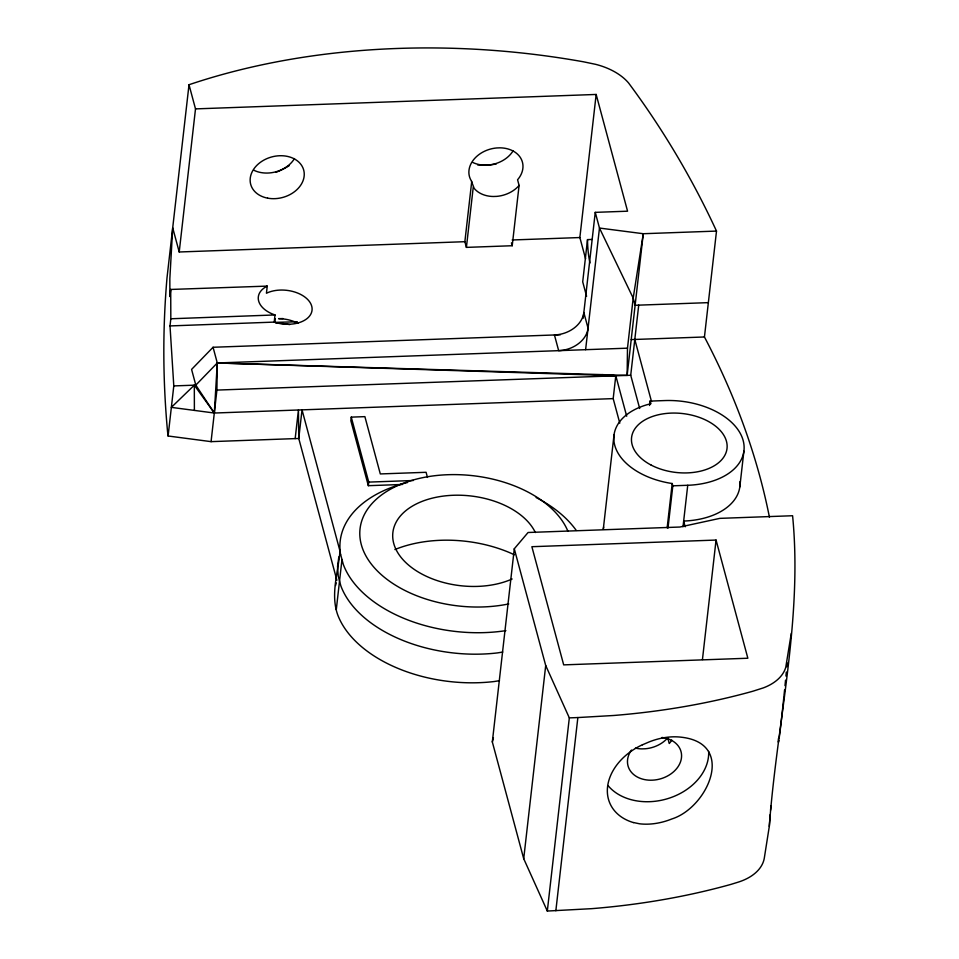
<?xml version="1.0" encoding="UTF-8"?>
<svg xmlns="http://www.w3.org/2000/svg" width="959" height="959" viewBox="0 0 959 959"><rect width="100%" height="100%" fill="white"/><g stroke="black" fill="none" stroke-linecap="round" stroke-linejoin="round"><path stroke-width="1.44" d="M716.505 231.083C692.398 178.842 662.873 129.105 628.541 82.93A55.922 34.5 6.5 0 0 595.635 64.337L583.528 61.808A549.939 339.294 6.5 0 0 189.007 84.728L166.998 277.906A2230.706 1376.285 6.5 0 0 167.537 431.454L168.101 435.997L211.064 441.643L216.914 390.085L627.138 375.389L627.486 348.177L633.192 298.093L643.273 233.72L716.505 231.083L704.445 336.981C734.294 393.681 756.975 454.374 769.454 517.297M216.914 390.085L217.285 362.97L213.066 347.266L560.428 334.751M619.79 423.147L613.185 398.62L214.325 413.029L194.317 385.17L171.349 407.371L214.325 413.029L217.285 362.97L627.486 348.177M769.298 826.43C776.838 723.134 802.803 619.754 792.59 515.738L719.861 518.363L679.919 527.03L528.073 532.497L514.288 548.776L492.327 741.954L523.71 858.701L547.313 911.05L591.715 908.664A550.01 339.342 6.5 0 0 730.89 884.402L737.807 882.268A55.958 34.524 6.5 0 0 764.347 857.849L769.298 826.43L770.221 814.647M770.568 810.223L770.904 805.8M786.812 666.805L787.171 662.957M785.936 676.059L786.32 672.043M785.541 680.183L784.989 685.697M784.018 695.359L784.582 689.857M783.875 696.737L783.179 703.474A53.788 0.923 -84.3 0 1 779.571 735.121L779.164 738.142M168.101 435.997L173.795 385.914L170.007 325.928L274.202 322.104L275.017 314.948A27.451 16.938 6.5 0 1 267.261 286.106L170.714 289.45L169.899 296.607L169.839 278.781L172.704 227.822L179.213 251.989L464.863 241.692L466.398 247.386L512.214 245.732L519.095 185.411L517.56 179.717L518.363 178.806A27.451 20.99 -15.1 0 0 500.059 147.83L496.678 147.962A27.451 20.99 -15.1 0 0 471.133 180.508L474.214 188.42A27.451 20.99 -15.1 0 0 493.322 196.499L496.714 196.379A27.451 20.99 -15.1 0 0 517.824 186.849L519.095 185.411M170.007 325.928L170.822 318.772L170.714 289.45M179.213 251.989L195.504 108.894L189.007 84.728M267.249 286.106L266.434 293.25A27.451 16.938 6.5 0 1 302.157 295.252A27.451 16.938 6.5 0 1 308.175 317.585A27.451 16.938 6.5 0 1 274.202 322.104M275.221 318.784L274.813 322.368L297.386 321.792M295.168 438.611L298.429 409.996L298.764 438.479L336.885 580.279M427.462 477.414L426.084 472.296L380.303 473.938L364.888 416.638L351.258 417.129L350.85 420.713L368.34 485.686L402.504 484.463M499.483 680.674L494.257 681.525A124.43 76.768 6.5 0 1 337.58 614.491C330.591 594.496 337.844 573.182 339.822 552.959M336.285 609.624L341.979 559.541M368.34 485.686L368.747 482.101L351.258 417.129M464.863 241.692L471.744 181.371M466.398 247.386L473.267 187.065M585.589 258.822L579.859 237.544L596.162 94.45L195.504 108.894M592.015 239.45L587.519 239.606L582.712 281.85L586.596 296.307M583.192 318.244L595.251 212.359L627.57 211.196L596.162 94.45M523.71 858.701L545.707 665.522L514.288 548.776M585.613 349.687L599.471 228.05L595.251 212.359M547.313 911.05L569.322 717.871L545.707 665.522M613.185 398.62L615.798 375.724L601.964 374.621M555.848 910.738L577.857 717.56L613.712 715.486A550.01 339.342 6.5 0 0 752.887 691.223L763.4 687.867A55.958 34.524 6.5 0 0 785.769 667.284L791.295 633.252M614.048 434.715L603.295 529.152A66.962 41.321 6.5 0 1 603.679 527.078M173.795 385.914L195.804 385.122L217.285 362.97L627.138 375.389L643.273 233.72L599.471 228.05L633.192 298.093L635.122 305.274L708.353 302.636M639.677 408.486L630.722 375.233L638.718 305.13M649.519 405.489L650.022 401.102L664.947 400.562A68.065 41.992 6.5 0 1 743.165 440.529A68.065 41.992 6.5 0 1 687.735 485.278L672.822 485.817L672.199 483.528A66.962 41.321 6.5 0 1 614.755 445.324A66.962 41.321 6.5 0 1 650.741 403.751M667.152 527.798L672.199 483.528M667.991 528.169L672.822 485.817M683.012 526.779L687.735 485.278M702.444 659.552L716.061 540.061L531.873 546.702L563.688 664.875L747.852 658.234L716.061 540.061M739.821 486.908L743.896 451.138M338.839 556.855L337.556 566.421L338.227 576.143L340.853 585.877A124.43 76.768 6.5 0 0 497.517 652.899L502.744 652.06M778.828 740.372L778.396 742.278L778.312 740.72A57.492 0.995 -84.3 0 1 778.396 738.67M492.327 741.954L493.406 737.639M335.578 585.481L336.237 582.88M213.066 347.266L191.584 369.419L195.804 385.122L214.325 413.029M642.458 744.795L648.847 742.05A56.545 40.805 -28.7 0 1 681.214 737.195C736.608 743.333 707.742 807.67 671.899 818.938A56.545 40.805 -28.7 0 1 639.533 823.793L633.611 822.558M275.94 172.272L276.959 171.913A56.018 40.434 -28.7 0 0 289.354 165.547M496.223 163.965L495.707 164.085A56.533 44.39 0.2 0 1 477.594 164.912M627.138 375.389L630.722 375.233M631.214 339.594L704.445 336.981M170.822 318.772L275.017 314.948M512.154 239.978L579.859 237.544M211.064 441.643L298.764 438.479L302.025 409.865L340.145 551.665M368.747 482.101L413.305 480.507M569.322 717.871L577.857 717.56M283.037 318.568L278.601 318.664A27.451 16.938 6.5 0 1 297.997 323.375M217.285 362.97L615.798 375.724L626.695 416.23M634.798 339.462L651.533 401.641M683.659 521.061L685.206 526.779M650.022 401.102L650.729 403.739M511.447 242.879L512.214 245.732M340.673 554.686L343.298 564.407A124.49 76.804 6.5 0 0 505.873 630.638M587.519 239.606L587.543 241.404A27.451 5.119 87.9 0 0 589.977 262.958M194.317 385.17L194.389 410.404M661.962 737.459A27.451 20.99 -15.1 0 1 679.751 763.712A27.451 20.99 -15.1 0 1 642.494 779.092A27.451 20.99 -15.1 0 1 631.466 750.058M276 323.039A54.951 33.901 6.5 0 1 289.69 324.598M671.779 740.096A27.451 20.99 -15.1 0 1 670.065 742.59L669.25 743.501L667.716 737.807L666.457 739.233A27.451 20.99 -15.1 0 1 645.335 748.763L641.955 748.883A27.451 20.99 -15.1 0 1 635.433 748.116M708.665 751.412A54.951 42.016 -15.1 0 1 669.826 797.96A54.951 42.016 -15.1 0 1 607.994 785.553M633.575 822.618A54.927 40.722 -23.5 0 1 607.562 786.824A54.927 40.722 -23.5 0 1 642.434 744.747M340.601 554.686A124.49 76.804 6.5 0 1 407.611 482.473M536.141 497.541A124.49 76.804 6.5 0 1 576.251 530.411M508.761 603.918A106.221 65.536 6.5 0 1 366.817 557.479A106.221 65.536 6.5 0 1 432.988 475.94A106.221 65.536 6.5 0 1 567.848 531.106M512.154 578.984A73.196 45.169 6.5 0 1 403.823 560.583A73.196 45.169 6.5 0 1 435.362 497.445A73.196 45.169 6.5 0 1 535.35 532.545M394.88 549.555A104.315 64.361 6.5 0 1 514.408 554.782M739.988 481.634A68.065 41.992 6.5 0 1 683.659 521.061M513.185 150.695A27.451 20.99 -15.1 0 1 472.523 162.335M294.461 158.583A27.451 20.99 -15.1 0 1 253.799 170.222M588.059 328.218L583.839 312.526A27.451 20.99 -15.1 0 1 554.446 334.967L558.665 350.658A27.451 20.99 -15.1 0 0 588.059 328.218M267.597 198.141A27.451 20.99 -15.1 0 0 303.907 170.93A27.451 20.99 -15.1 0 0 260.081 162.55A27.451 20.99 -15.1 0 0 267.597 198.141M651.197 465.115A48.046 29.645 6.5 0 0 726.886 449.423A48.046 29.645 6.5 0 0 659.792 414.456A48.046 29.645 6.5 0 0 651.197 465.115"/></g></svg>
